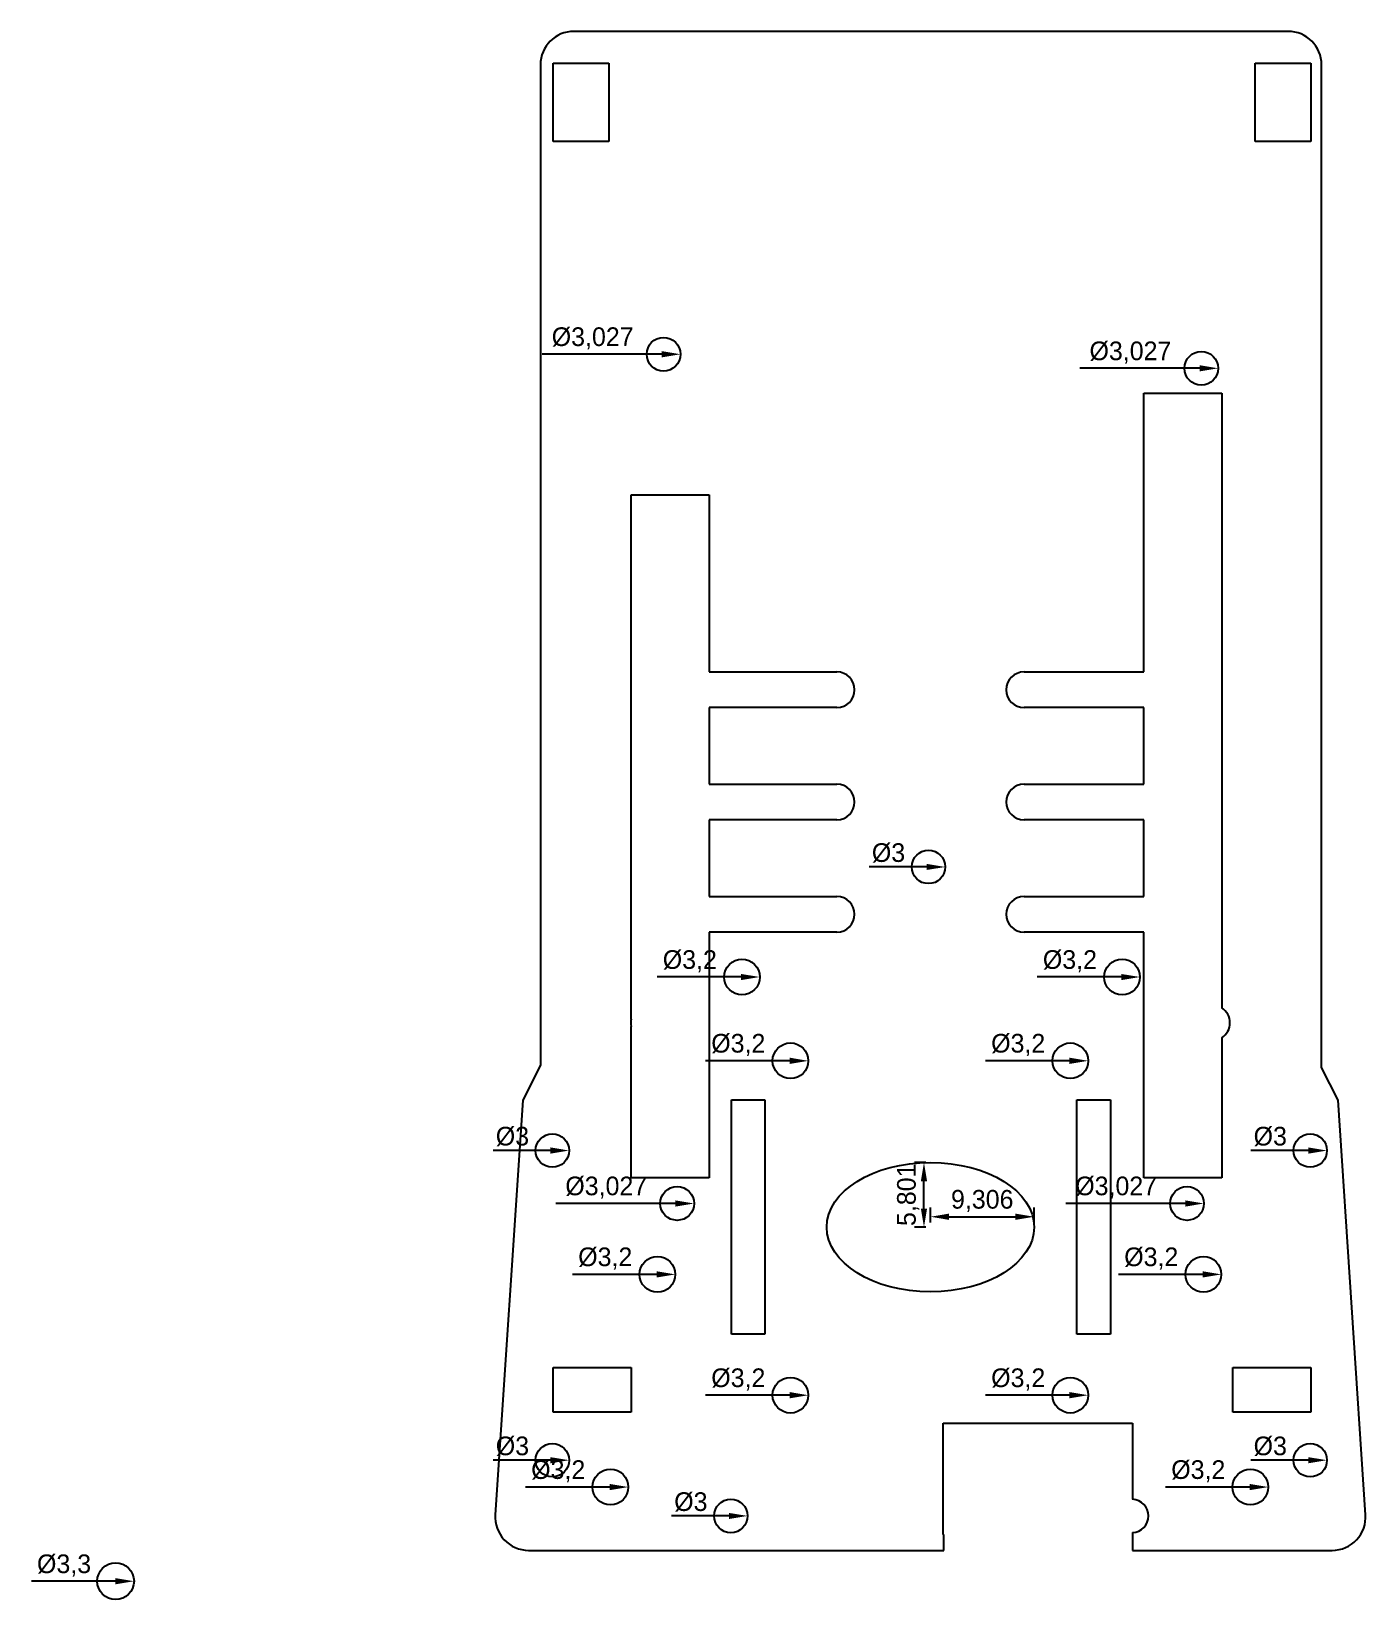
# Model space of a CAD drawing. Header units: millimetres. Extents: x 497 to 617, y 57 to 198.
import ezdxf

# ---------------------------------------------------------------- set-up
doc = ezdxf.new("R2010")
doc.units = ezdxf.units.MM
doc.layers.add('Dimensions', color=7, linetype='Continuous')
doc.layers.add('Sketch 12', color=7, linetype='Continuous')
doc.dimstyles.new('ISO-25', dxfattribs={"dimtxt": 2.5, "dimasz": 2.5, "dimexe": 1.25, "dimexo": 0.625, "dimtad": 1, "dimtxsty": 'Standard', "dimcen": 2.5, "dimadec": 0, "dimazin": 0, "dimtfac": 1, "dimtmove": 0, "dimatfit": 3, "dimfxl": 1, "dimarcsym": 0})

# ---------------------------------------------------------------- blocks, each defined once
blk = doc.blocks.new('*D1')
at = {"layer": 'Defpoints', "color": 0}
for p in [(587.16, 91.52), (577.85, 90.59), (587.16, 90.59)]:
    blk.add_point(p, dxfattribs=at)
at = {"layer": 'Dimensions', "color": 140, "lineweight": -2}
for p, q in [((577.85, 91.01), (577.85, 92.36)), ((579.52, 91.52), (585.48, 91.52)), ((587.16, 91.01), (587.16, 92.36))]:
    blk.add_line(p, q, dxfattribs=at)
at = {"layer": 'Dimensions', "color": 140}
for points in [[(579.52, 91.8), (579.52, 91.24), (577.85, 91.52)], [(585.48, 91.24), (585.48, 91.8), (587.16, 91.52)]]:
    blk.add_solid(points, dxfattribs=at)
at = {"layer": 'Dimensions', "color": 140, "insert": (582.5, 92.93), "char_height": 1.675, "attachment_point": 5}
blk.add_mtext('9,306', dxfattribs=at)
blk = doc.blocks.new('*D2')
at = {"layer": 'Defpoints', "color": 0}
for p in [(577.27, 96.39), (577.85, 96.39), (577.85, 90.59)]:
    blk.add_point(p, dxfattribs=at)
at = {"layer": 'Dimensions', "color": 140, "lineweight": -2}
for p, q in [((577.43, 96.39), (576.43, 96.39)), ((577.27, 92.26), (577.27, 94.71)), ((577.43, 90.59), (576.43, 90.59))]:
    blk.add_line(p, q, dxfattribs=at)
at = {"layer": 'Dimensions', "color": 140}
for points in [[(577.55, 94.71), (576.99, 94.71), (577.27, 96.39)], [(576.99, 92.26), (577.55, 92.26), (577.27, 90.59)]]:
    blk.add_solid(points, dxfattribs=at)
at = {"layer": 'Dimensions', "color": 140, "insert": (575.85, 93.49), "char_height": 1.675, "attachment_point": 5, "rotation": 90}
blk.add_mtext('5,801', dxfattribs=at)
blk = doc.blocks.new('*D3')
at = {"layer": 'Defpoints', "color": 0}
for p in [(542.42, 69.68), (545.42, 69.68)]:
    blk.add_point(p, dxfattribs=at)
at = {"layer": 'Dimensions', "color": 140, "lineweight": -2}
blk.add_line((543.75, 69.68), (538.6, 69.68), dxfattribs=at)
at = {"layer": 'Dimensions', "color": 140}
blk.add_solid([(543.75, 69.4), (543.75, 69.95), (545.42, 69.68)], dxfattribs=at)
at = {"layer": 'Dimensions', "color": 140, "insert": (540.34, 70.93), "char_height": 1.675, "attachment_point": 5}
blk.add_mtext('%%c3', dxfattribs=at)
blk = doc.blocks.new('*D4')
at = {"layer": 'Defpoints', "color": 0}
for p in [(542.42, 97.46), (545.42, 97.46)]:
    blk.add_point(p, dxfattribs=at)
at = {"layer": 'Dimensions', "color": 140, "lineweight": -2}
blk.add_line((543.75, 97.46), (538.6, 97.46), dxfattribs=at)
at = {"layer": 'Dimensions', "color": 140}
blk.add_solid([(543.75, 97.18), (543.75, 97.74), (545.42, 97.46)], dxfattribs=at)
at = {"layer": 'Dimensions', "color": 140, "insert": (540.34, 98.72), "char_height": 1.675, "attachment_point": 5}
blk.add_mtext('%%c3', dxfattribs=at)
blk = doc.blocks.new('*D5')
at = {"layer": 'Defpoints', "color": 0}
for p in [(547.53, 67.27), (550.73, 67.27)]:
    blk.add_point(p, dxfattribs=at)
at = {"layer": 'Dimensions', "color": 140, "lineweight": -2}
blk.add_line((549.06, 67.27), (541.52, 67.27), dxfattribs=at)
at = {"layer": 'Dimensions', "color": 140}
blk.add_solid([(549.06, 66.99), (549.06, 67.55), (550.73, 67.27)], dxfattribs=at)
at = {"layer": 'Dimensions', "color": 140, "insert": (544.45, 68.68), "char_height": 1.675, "attachment_point": 5}
blk.add_mtext('%%c3,2', dxfattribs=at)
blk = doc.blocks.new('*D6')
at = {"layer": 'Defpoints', "color": 0}
for p in [(503.08, 58.82), (506.38, 58.82)]:
    blk.add_point(p, dxfattribs=at)
at = {"layer": 'Dimensions', "color": 140, "lineweight": -2}
blk.add_line((504.7, 58.82), (497.17, 58.82), dxfattribs=at)
at = {"layer": 'Dimensions', "color": 140}
blk.add_solid([(504.7, 58.54), (504.7, 59.1), (506.38, 58.82)], dxfattribs=at)
at = {"layer": 'Dimensions', "color": 140, "insert": (500.1, 60.23), "char_height": 1.675, "attachment_point": 5}
blk.add_mtext('%%c3,3', dxfattribs=at)
blk = doc.blocks.new('*D7')
at = {"layer": 'Defpoints', "color": 0}
for p in [(551.75, 86.35), (554.95, 86.35)]:
    blk.add_point(p, dxfattribs=at)
at = {"layer": 'Dimensions', "color": 140, "lineweight": -2}
blk.add_line((553.27, 86.35), (545.74, 86.35), dxfattribs=at)
at = {"layer": 'Dimensions', "color": 140}
blk.add_solid([(553.27, 86.07), (553.27, 86.63), (554.95, 86.35)], dxfattribs=at)
at = {"layer": 'Dimensions', "color": 140, "insert": (548.67, 87.77), "char_height": 1.675, "attachment_point": 5}
blk.add_mtext('%%c3,2', dxfattribs=at)
blk = doc.blocks.new('*D8')
at = {"layer": 'Defpoints', "color": 0}
for p in [(558.44, 64.68), (561.44, 64.68)]:
    blk.add_point(p, dxfattribs=at)
at = {"layer": 'Dimensions', "color": 140, "lineweight": -2}
blk.add_line((559.76, 64.68), (554.62, 64.68), dxfattribs=at)
at = {"layer": 'Dimensions', "color": 140}
blk.add_solid([(559.76, 64.4), (559.76, 64.95), (561.44, 64.68)], dxfattribs=at)
at = {"layer": 'Dimensions', "color": 140, "insert": (556.35, 65.93), "char_height": 1.675, "attachment_point": 5}
blk.add_mtext('%%c3', dxfattribs=at)
blk = doc.blocks.new('*D9')
at = {"layer": 'Defpoints', "color": 0}
for p in [(559.34, 113.03), (562.54, 113.03)]:
    blk.add_point(p, dxfattribs=at)
at = {"layer": 'Dimensions', "color": 140, "lineweight": -2}
blk.add_line((560.86, 113.03), (553.33, 113.03), dxfattribs=at)
at = {"layer": 'Dimensions', "color": 140}
blk.add_solid([(560.86, 112.75), (560.86, 113.3), (562.54, 113.03)], dxfattribs=at)
at = {"layer": 'Dimensions', "color": 140, "insert": (556.26, 114.44), "char_height": 1.675, "attachment_point": 5}
blk.add_mtext('%%c3,2', dxfattribs=at)
blk = doc.blocks.new('*D10')
at = {"layer": 'Defpoints', "color": 0}
for p in [(563.69, 75.51), (566.89, 75.51)]:
    blk.add_point(p, dxfattribs=at)
at = {"layer": 'Dimensions', "color": 140, "lineweight": -2}
blk.add_line((565.22, 75.51), (557.68, 75.51), dxfattribs=at)
at = {"layer": 'Dimensions', "color": 140}
blk.add_solid([(565.22, 75.23), (565.22, 75.79), (566.89, 75.51)], dxfattribs=at)
at = {"layer": 'Dimensions', "color": 140, "insert": (560.61, 76.92), "char_height": 1.675, "attachment_point": 5}
blk.add_mtext('%%c3,2', dxfattribs=at)
blk = doc.blocks.new('*D11')
at = {"layer": 'Defpoints', "color": 0}
for p in [(563.69, 105.51), (566.89, 105.51)]:
    blk.add_point(p, dxfattribs=at)
at = {"layer": 'Dimensions', "color": 140, "lineweight": -2}
blk.add_line((565.22, 105.51), (557.68, 105.51), dxfattribs=at)
at = {"layer": 'Dimensions', "color": 140}
blk.add_solid([(565.22, 105.23), (565.22, 105.79), (566.89, 105.51)], dxfattribs=at)
at = {"layer": 'Dimensions', "color": 140, "insert": (560.61, 106.93), "char_height": 1.675, "attachment_point": 5}
blk.add_mtext('%%c3,2', dxfattribs=at)
blk = doc.blocks.new('*D12')
at = {"layer": 'Defpoints', "color": 0}
for p in [(576.18, 122.9), (579.18, 122.9)]:
    blk.add_point(p, dxfattribs=at)
at = {"layer": 'Dimensions', "color": 140, "lineweight": -2}
blk.add_line((577.5, 122.9), (572.36, 122.9), dxfattribs=at)
at = {"layer": 'Dimensions', "color": 140}
blk.add_solid([(577.5, 122.63), (577.5, 123.18), (579.18, 122.9)], dxfattribs=at)
at = {"layer": 'Dimensions', "color": 140, "insert": (574.09, 124.16), "char_height": 1.675, "attachment_point": 5}
blk.add_mtext('%%c3', dxfattribs=at)
blk = doc.blocks.new('*D13')
at = {"layer": 'Defpoints', "color": 0}
for p in [(588.81, 75.51), (592.01, 75.51)]:
    blk.add_point(p, dxfattribs=at)
at = {"layer": 'Dimensions', "color": 140, "lineweight": -2}
blk.add_line((590.33, 75.51), (582.8, 75.51), dxfattribs=at)
at = {"layer": 'Dimensions', "color": 140}
blk.add_solid([(590.33, 75.23), (590.33, 75.79), (592.01, 75.51)], dxfattribs=at)
at = {"layer": 'Dimensions', "color": 140, "insert": (585.73, 76.92), "char_height": 1.675, "attachment_point": 5}
blk.add_mtext('%%c3,2', dxfattribs=at)
blk = doc.blocks.new('*D14')
at = {"layer": 'Defpoints', "color": 0}
for p in [(588.81, 105.51), (592.01, 105.51)]:
    blk.add_point(p, dxfattribs=at)
at = {"layer": 'Dimensions', "color": 140, "lineweight": -2}
blk.add_line((590.33, 105.51), (582.8, 105.51), dxfattribs=at)
at = {"layer": 'Dimensions', "color": 140}
blk.add_solid([(590.33, 105.23), (590.33, 105.79), (592.01, 105.51)], dxfattribs=at)
at = {"layer": 'Dimensions', "color": 140, "insert": (585.73, 106.93), "char_height": 1.675, "attachment_point": 5}
blk.add_mtext('%%c3,2', dxfattribs=at)
blk = doc.blocks.new('*D15')
at = {"layer": 'Defpoints', "color": 0}
for p in [(593.45, 113.03), (596.65, 113.03)]:
    blk.add_point(p, dxfattribs=at)
at = {"layer": 'Dimensions', "color": 140, "lineweight": -2}
blk.add_line((594.98, 113.03), (587.44, 113.03), dxfattribs=at)
at = {"layer": 'Dimensions', "color": 140}
blk.add_solid([(594.98, 112.75), (594.98, 113.3), (596.65, 113.03)], dxfattribs=at)
at = {"layer": 'Dimensions', "color": 140, "insert": (590.37, 114.44), "char_height": 1.675, "attachment_point": 5}
blk.add_mtext('%%c3,2', dxfattribs=at)
blk = doc.blocks.new('*D16')
at = {"layer": 'Defpoints', "color": 0}
for p in [(600.75, 86.35), (603.95, 86.35)]:
    blk.add_point(p, dxfattribs=at)
at = {"layer": 'Dimensions', "color": 140, "lineweight": -2}
blk.add_line((602.27, 86.35), (594.74, 86.35), dxfattribs=at)
at = {"layer": 'Dimensions', "color": 140}
blk.add_solid([(602.27, 86.07), (602.27, 86.63), (603.95, 86.35)], dxfattribs=at)
at = {"layer": 'Dimensions', "color": 140, "insert": (597.67, 87.77), "char_height": 1.675, "attachment_point": 5}
blk.add_mtext('%%c3,2', dxfattribs=at)
blk = doc.blocks.new('*D17')
at = {"layer": 'Defpoints', "color": 0}
for p in [(604.97, 67.27), (608.17, 67.27)]:
    blk.add_point(p, dxfattribs=at)
at = {"layer": 'Dimensions', "color": 140, "lineweight": -2}
blk.add_line((606.49, 67.27), (598.95, 67.27), dxfattribs=at)
at = {"layer": 'Dimensions', "color": 140}
blk.add_solid([(606.49, 66.99), (606.49, 67.55), (608.17, 67.27)], dxfattribs=at)
at = {"layer": 'Dimensions', "color": 140, "insert": (601.89, 68.68), "char_height": 1.675, "attachment_point": 5}
blk.add_mtext('%%c3,2', dxfattribs=at)
blk = doc.blocks.new('*D18')
at = {"layer": 'Defpoints', "color": 0}
for p in [(599.37, 92.71), (602.39, 92.71)]:
    blk.add_point(p, dxfattribs=at)
at = {"layer": 'Dimensions', "color": 140, "lineweight": -2}
blk.add_line((600.72, 92.71), (589.99, 92.71), dxfattribs=at)
at = {"layer": 'Dimensions', "color": 140}
blk.add_solid([(600.72, 92.43), (600.72, 92.99), (602.39, 92.71)], dxfattribs=at)
at = {"layer": 'Dimensions', "color": 140, "insert": (594.52, 94.13), "char_height": 1.675, "attachment_point": 5}
blk.add_mtext('%%c3,027', dxfattribs=at)
blk = doc.blocks.new('*D19')
at = {"layer": 'Defpoints', "color": 0}
for p in [(553.61, 92.71), (556.63, 92.71)]:
    blk.add_point(p, dxfattribs=at)
at = {"layer": 'Dimensions', "color": 140, "lineweight": -2}
blk.add_line((554.96, 92.71), (544.23, 92.71), dxfattribs=at)
at = {"layer": 'Dimensions', "color": 140}
blk.add_solid([(554.96, 92.43), (554.96, 92.99), (556.63, 92.71)], dxfattribs=at)
at = {"layer": 'Dimensions', "color": 140, "insert": (548.76, 94.13), "char_height": 1.675, "attachment_point": 5}
blk.add_mtext('%%c3,027', dxfattribs=at)
blk = doc.blocks.new('*D20')
at = {"layer": 'Defpoints', "color": 0}
for p in [(610.44, 97.46), (613.44, 97.46)]:
    blk.add_point(p, dxfattribs=at)
at = {"layer": 'Dimensions', "color": 140, "lineweight": -2}
blk.add_line((611.76, 97.46), (606.62, 97.46), dxfattribs=at)
at = {"layer": 'Dimensions', "color": 140}
blk.add_solid([(611.76, 97.18), (611.76, 97.74), (613.44, 97.46)], dxfattribs=at)
at = {"layer": 'Dimensions', "color": 140, "insert": (608.35, 98.72), "char_height": 1.675, "attachment_point": 5}
blk.add_mtext('%%c3', dxfattribs=at)
blk = doc.blocks.new('*D21')
at = {"layer": 'Defpoints', "color": 0}
for p in [(610.44, 69.68), (613.44, 69.68)]:
    blk.add_point(p, dxfattribs=at)
at = {"layer": 'Dimensions', "color": 140, "lineweight": -2}
blk.add_line((611.76, 69.68), (606.62, 69.68), dxfattribs=at)
at = {"layer": 'Dimensions', "color": 140}
blk.add_solid([(611.76, 69.4), (611.76, 69.95), (613.44, 69.68)], dxfattribs=at)
at = {"layer": 'Dimensions', "color": 140, "insert": (608.35, 70.93), "char_height": 1.675, "attachment_point": 5}
blk.add_mtext('%%c3', dxfattribs=at)
blk = doc.blocks.new('*D22')
at = {"layer": 'Defpoints', "color": 0}
for p in [(552.39, 168.9), (555.41, 168.9)]:
    blk.add_point(p, dxfattribs=at)
at = {"layer": 'Dimensions', "color": 140, "lineweight": -2}
blk.add_line((553.74, 168.9), (543.01, 168.9), dxfattribs=at)
at = {"layer": 'Dimensions', "color": 140}
blk.add_solid([(553.74, 168.62), (553.74, 169.18), (555.41, 168.9)], dxfattribs=at)
at = {"layer": 'Dimensions', "color": 140, "insert": (547.54, 170.32), "char_height": 1.675, "attachment_point": 5}
blk.add_mtext('%%c3,027', dxfattribs=at)
blk = doc.blocks.new('*D23')
at = {"layer": 'Defpoints', "color": 0}
for p in [(600.65, 167.64), (603.67, 167.64)]:
    blk.add_point(p, dxfattribs=at)
at = {"layer": 'Dimensions', "color": 140, "lineweight": -2}
blk.add_line((602, 167.64), (591.27, 167.64), dxfattribs=at)
at = {"layer": 'Dimensions', "color": 140}
blk.add_solid([(602, 167.36), (602, 167.92), (603.67, 167.64)], dxfattribs=at)
at = {"layer": 'Dimensions', "color": 140, "insert": (595.8, 169.05), "char_height": 1.675, "attachment_point": 5}
blk.add_mtext('%%c3,027', dxfattribs=at)

msp = doc.modelspace()

# ---------------------------------------------------------------- linework, layer by layer
at = {"layer": 'Sketch 12'}
for p, q in [((609.9498, 197.8679, 2), (545.8498, 197.8679, 2)), ((542.8498, 194.8679, 2), (542.8498, 105.1246, 2)), ((544, 188, 2), (544, 195, 2)), ((544, 195, 2), (549, 195, 2)), ((549, 195, 2), (549, 188, 2)), ((607, 188, 2), (607, 195, 2)), ((607, 195, 2), (612, 195, 2)), ((612, 195, 2), (612, 188, 2)), ((612.9498, 104.9249, 2), (612.9498, 194.8679, 2)), ((549, 188, 2), (544, 188, 2)), ((612, 188, 2), (607, 188, 2)), ((597, 140.3981, 2), (597, 165.4, 2)), ((597, 165.4, 2), (604, 165.4, 2)), ((604, 165.4, 2), (604, 110.2658, 2)), ((551, 109.2466, 2), (551, 156.3, 2)), ((551, 156.3, 2), (558, 156.3, 2)), ((558, 156.3, 2), (558, 140.3981, 2)), ((558, 140.3981, 2), (569.4461, 140.3981, 2)), ((586.2534, 140.3981, 2), (597, 140.3981, 2)), ((569.4461, 137.1981, 2), (558, 137.1981, 2)), ((558, 137.1981, 2), (558, 130.3271, 2)), ((597, 137.1981, 2), (586.2534, 137.1981, 2)), ((597, 130.3271, 2), (597, 137.1981, 2)), ((558, 130.3271, 2), (569.4461, 130.3271, 2)), ((586.2534, 130.3271, 2), (597, 130.3271, 2)), ((558, 127.1271, 2), (558, 120.2561, 2)), ((569.4461, 127.1271, 2), (558, 127.1271, 2)), ((597, 127.1271, 2), (586.2534, 127.1271, 2)), ((597, 120.2561, 2), (597, 127.1271, 2)), ((558, 120.2561, 2), (569.4461, 120.2561, 2)), ((586.2534, 120.2561, 2), (597, 120.2561, 2)), ((569.4461, 117.0561, 2), (558, 117.0561, 2)), ((558, 117.0561, 2), (558, 95, 2)), ((597, 117.0561, 2), (586.2534, 117.0561, 2)), ((597, 95, 2), (597, 117.0561, 2)), ((551, 95, 2), (551, 108.5954, 2)), ((604, 107.5763, 2), (604, 95, 2)), ((542.8498, 105.1246, 2), (541.2692, 101.9682, 2)), ((614.4304, 101.9682, 2), (612.9498, 104.9249, 2)), ((541.2692, 101.9682, 2), (538.7976, 64.791, 2)), ((560, 81, 2), (560, 102, 2)), ((560, 102, 2), (563, 102, 2)), ((563, 102, 2), (563, 81, 2)), ((591, 81, 2), (591, 102, 2)), ((591, 102, 2), (594, 102, 2)), ((594, 102, 2), (594, 81, 2)), ((616.902, 64.791, 2), (614.4304, 101.9682, 2)), ((558, 95, 2), (551, 95, 2)), ((604, 95, 2), (597, 95, 2)), ((563, 81, 2), (560, 81, 2)), ((594, 81, 2), (591, 81, 2)), ((544, 74, 2), (544, 78, 2)), ((544, 78, 2), (551, 78, 2)), ((551, 78, 2), (551, 74, 2)), ((605, 74, 2), (605, 78, 2)), ((605, 78, 2), (612, 78, 2)), ((612, 78, 2), (612, 74, 2)), ((551, 74, 2), (544, 74, 2)), ((612, 74, 2), (605, 74, 2)), ((579, 63, 2), (579, 73, 2)), ((579, 73, 2), (596, 73, 2)), ((596, 73, 2), (596, 66.1738, 2)), ((579.0636, 63, 2), (579, 63, 2)), ((579.0636, 61.592, 2), (579.0636, 63, 2)), ((596, 63.1778, 2), (596, 61.592, 2)), ((541.791, 61.592, 2), (579.0636, 61.592, 2)), ((596, 61.592, 2), (613.9086, 61.592, 2))]:
    msp.add_line(p, q, dxfattribs=at)
for centre, radius in [((553.9, 168.9, 2), 1.5133), ((602.1604, 167.6383, 2), 1.5133), ((577.6776, 122.9045, 2), 1.5), ((560.9393, 113.0258, 2), 1.6), ((595.0512, 113.0258, 2), 1.6), ((565.2904, 105.5117, 2), 1.6), ((590.4091, 105.5117, 2), 1.6), ((543.9224, 97.4606, 2), 1.5), ((611.9393, 97.4606, 2), 1.5), ((555.1209, 92.7116, 2), 1.5133), ((600.8793, 92.7116, 2), 1.5133), ((553.3498, 86.3506, 2), 1.6), ((602.3498, 86.3506, 2), 1.6), ((565.2904, 75.5092, 2), 1.6), ((590.4091, 75.5092, 2), 1.6), ((543.9224, 69.6758, 2), 1.5), ((611.9393, 69.6758, 2), 1.5), ((549.133, 67.2692, 2), 1.6), ((606.5665, 67.2692, 2), 1.6), ((559.9393, 64.6758, 2), 1.5), ((504.7281, 58.8192, 2), 1.65)]:
    msp.add_circle(centre, radius, dxfattribs=at)
for centre, radius, start, end in [((545.8498, 194.8679, 2), 3, 90, 179.999995), ((609.9498, 194.8679, 2), 3, 0, 89.999996), ((569.4461, 138.7981, 2), 1.6, 270, 90), ((586.2534, 138.7981, 2), 1.6, 90, 270), ((569.4461, 128.7271, 2), 1.6, 270, 90), ((586.2534, 128.7271, 2), 1.6, 90, 270), ((569.4461, 118.6561, 2), 1.6, 270, 90), ((586.2534, 118.6561, 2), 1.6, 90, 270), ((603.133, 108.921, 2), 1.6, 302.810474, 57.189526), ((552.5665, 108.921, 2), 1.6, 168.258888, 191.741112), ((595.9224, 64.6758, 2), 1.5, 272.964554, 87.035446), ((541.791, 64.592, 2), 3, 176.196536, 270), ((613.9086, 64.592, 2), 3, 270, 3.803448)]:
    msp.add_arc(centre, radius, start, end, dxfattribs=at)
msp.add_ellipse((577.8498, 90.5872, 2), major_axis=(9.3058, 0), ratio=0.62338083, dxfattribs=at)

# ---------------------------------------------------------------- dimensions: what is measured, and where the dimension line sits
at = {"layer": 'Dimensions'}
for p1, p2, picture, middle in [((552.38668, 168.9, 2), (555.41323, 168.9, 2), '*D22', (547.53681, 168.9, 2)), ((600.64716, 167.63833, 2), (603.67371, 167.63833, 2), '*D23', (595.79729, 167.63833, 2)), ((576.1776, 122.9045, 2), (579.1776, 122.9045, 2), '*D12', (574.0929, 122.9045, 2)), ((559.3393, 113.0258, 2), (562.5393, 113.0258, 2), '*D9', (556.2581, 113.0258, 2)), ((593.4512, 113.0258, 2), (596.6512, 113.0258, 2), '*D15', (590.37, 113.0258, 2)), ((563.6904, 105.5117, 2), (566.8904, 105.5117, 2), '*D11', (560.6092, 105.5117, 2)), ((588.8091, 105.5117, 2), (592.0091, 105.5117, 2), '*D14', (585.7279, 105.5117, 2)), ((542.4224, 97.4606, 2), (545.4224, 97.4606, 2), '*D4', (540.3376, 97.4606, 2)), ((610.4393, 97.4606, 2), (613.4393, 97.4606, 2), '*D20', (608.3545, 97.4606, 2)), ((553.6076, 92.71157, 2), (556.63415, 92.71157, 2), '*D19', (548.75773, 92.71157, 2)), ((599.366, 92.7116, 2), (602.3926, 92.7116, 2), '*D18', (594.5162, 92.7116, 2)), ((551.7498, 86.3506, 2), (554.9498, 86.3506, 2), '*D7', (548.6686, 86.3506, 2)), ((600.7498, 86.3506, 2), (603.9498, 86.3506, 2), '*D16', (597.6686, 86.3506, 2)), ((563.6904, 75.5092, 2), (566.8904, 75.5092, 2), '*D10', (560.6092, 75.5092, 2)), ((588.8091, 75.5092, 2), (592.0091, 75.5092, 2), '*D13', (585.7279, 75.5092, 2)), ((542.4224, 69.6758, 2), (545.4224, 69.6758, 2), '*D3', (540.3376, 69.6758, 2)), ((610.4393, 69.6758, 2), (613.4393, 69.6758, 2), '*D21', (608.3545, 69.6758, 2)), ((547.533, 67.2692, 2), (550.733, 67.2692, 2), '*D5', (544.4518, 67.2692, 2)), ((604.9665, 67.2692, 2), (608.1665, 67.2692, 2), '*D17', (601.8853, 67.2692, 2)), ((558.4393, 64.6758, 2), (561.4393, 64.6758, 2), '*D8', (556.3545, 64.6758, 2)), ((503.0781, 58.8192, 2), (506.3781, 58.8192, 2), '*D6', (500.0969, 58.8192, 2))]:
    dim = msp.add_diameter_dim_2p(p1=p1, p2=p2, dimstyle='ISO-25', override={"dimscale": 0.669994, "dimdec": 3, "dimzin": 8, "dimlunit": 2, "dimclrd": 140, "dimclre": 140, "dimclrt": 140}, dxfattribs=at)
    dim.commit()
    dim.dimension.update_dxf_attribs({"geometry": picture, "text_midpoint": middle, "dimtype": 163})
for base, p2, angle, picture, middle in [((577.2697, 96.3882, 2), (577.8498, 96.3882, 2), 90, '*D2', (577.2697, 93.4877, 2)), ((587.1556, 91.5177, 2), (587.1556, 90.5872, 2), 0, '*D1', (582.5027, 91.5177, 2))]:
    dim = msp.add_linear_dim(base=base, p1=(577.8498, 90.5872, 2), p2=p2, angle=angle, dimstyle='ISO-25', override={"dimscale": 0.669994, "dimdec": 3, "dimzin": 8, "dimlunit": 2, "dimclrd": 140, "dimclre": 140, "dimclrt": 140}, dxfattribs=at)
    dim.commit()
    dim.dimension.update_dxf_attribs({"geometry": picture, "text_midpoint": middle, "dimtype": 161})

doc.saveas('drawing.dxf')
